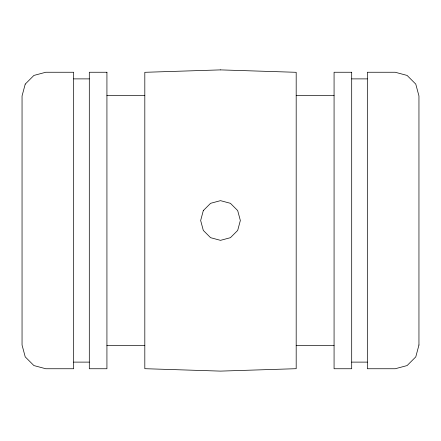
<?xml version="1.0" encoding="UTF-8"?>
<svg xmlns="http://www.w3.org/2000/svg" width="441" height="441" viewBox="0 0 441 441"><rect width="100%" height="100%" fill="white"/><g stroke="black" fill="none" stroke-linecap="round" stroke-linejoin="round"><path stroke-width="0.66" d="M73.675 78.884L89.303 78.884M351.697 78.884L367.325 78.884M106.926 95.46L144.813 95.46M296.187 95.46L334.074 95.46M106.926 345.54L144.813 345.54M296.187 345.54L334.074 345.54M73.675 362.116L89.303 362.116M351.697 362.116L367.325 362.116M25.225 84.115L22.05 95.973L22.05 345.027L25.225 356.885L33.907 365.567L45.77 368.748L73.675 368.748L73.675 72.252L45.77 72.252L33.907 75.433L25.225 84.115M203.312 210.578L200.655 220.5L203.312 230.423L210.578 237.688L220.5 240.345L230.423 237.688L237.688 230.423L240.345 220.5L237.688 210.578L230.423 203.312L220.5 200.655L210.578 203.312L203.312 210.578M418.95 345.027L415.775 356.885L407.093 365.567L395.23 368.748L367.325 368.748L367.325 72.252L395.23 72.252L407.093 75.433L415.775 84.115L418.95 95.973L418.95 345.027M220.5 69.887L144.813 72.307L144.813 368.693L220.5 371.113L296.187 368.693L296.187 72.307L220.5 69.887M106.926 72.252L89.303 72.252L89.303 368.748L106.926 368.748L106.926 72.252M351.697 72.252L334.074 72.252L334.074 368.748L351.697 368.748L351.697 72.252"/></g></svg>
